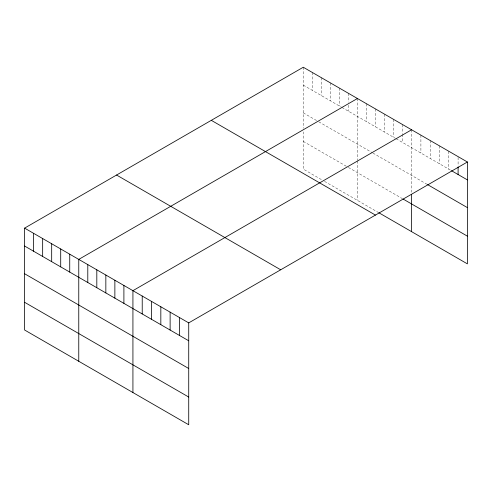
<?xml version="1.0" encoding="UTF-8"?>
<svg xmlns="http://www.w3.org/2000/svg" width="492" height="492" viewBox="0 0 492 492"><rect width="100%" height="100%" fill="white"/><g stroke="black" fill="none" stroke-linecap="round" stroke-linejoin="round"><path stroke-width="0.37" stroke-dasharray="2.46 1.84" d="M303.275 85.141L341.313 107.102M341.958 107.477L395.476 138.375M396.122 138.744L450.789 170.312M303.275 112.852L318.103 121.413M318.748 121.788L372.266 152.686M372.911 153.055L426.878 184.211M303.275 141.401L346.473 166.345M348.41 167.465L402.567 198.731M321.325 179.537L303.275 169.113L303.275 131.887M324.548 181.4L378.065 212.298M458.101 157.372L458.101 166.321M448.796 151.253L448.796 169.156M439.497 145.884L439.497 163.787M430.199 140.515L430.199 158.418M420.9 135.146L420.9 153.049M411.595 129.777L411.595 192.231M402.567 124.568L402.567 133.517M402.567 134.261L402.567 142.471M393.545 119.353L393.545 137.256M384.516 114.144L384.516 132.047M375.488 108.929L375.488 126.831M366.46 103.72L366.46 121.622M357.432 98.505L357.432 160.226M357.432 160.958L357.432 200.385M348.41 93.295L348.41 102.244M348.41 105.233L348.41 111.198M339.382 88.08L339.382 105.989M330.353 82.871L330.353 100.774M321.325 77.662L321.325 95.565M312.297 72.447L312.297 90.35M303.275 67.238L303.275 128.227"/><path stroke-width="0.74" d="M24.6 228.128L188.725 322.887L188.725 424.762L24.6 330.003L24.6 228.128L303.275 67.238L467.4 161.997L467.4 263.872L378.711 212.673M357.432 98.505L78.763 259.395L78.763 361.276M411.595 129.777L132.926 290.667L132.926 392.548M188.725 322.887L467.4 161.997M451.459 170.693L467.4 179.9M427.542 184.598L467.4 207.612M403.212 199.106L467.4 236.16M211.308 120.331L375.439 215.09M116.561 175.035L280.692 269.788M24.6 246.031L188.725 340.79M24.6 273.743L188.725 368.502M24.6 302.291L188.725 397.05M458.101 167.071L458.101 174.531M411.595 194.426L411.595 231.658M179.426 317.512L179.426 335.421M170.127 312.143L170.127 330.046M160.829 306.774L160.829 324.677M151.524 301.405L151.524 319.308M142.225 296.036L142.225 313.939M123.898 285.452L123.898 303.361M114.87 280.243L114.87 298.146M105.841 275.034L105.841 292.937M96.813 269.819L96.813 287.722M87.791 264.61L87.791 282.513M69.735 254.186L69.735 272.088M60.707 248.97L60.707 266.879M51.678 243.761L51.678 261.664M42.656 238.552L42.656 256.455M33.628 233.337L33.628 251.24"/></g></svg>
